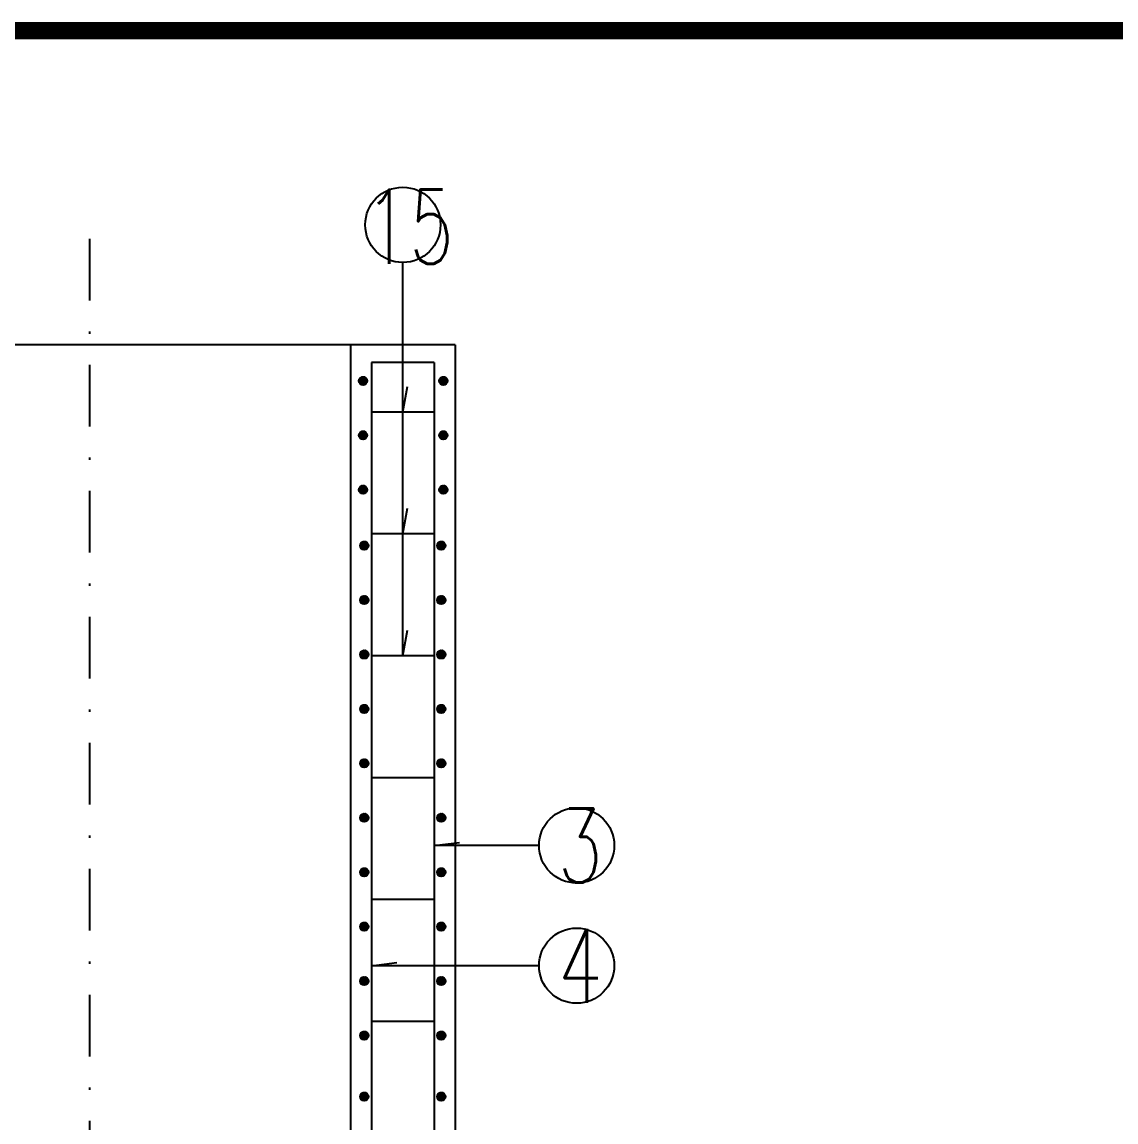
# Model space of a CAD drawing. Extents: x 5781 to 12795, y 1434 to 2653.
# Drawn here: x 8707.39 to 8751.67, y 2039.99 to 2084.52 of the extents above; entities that cross this region are included whole.
import ezdxf

# ---------------------------------------------------------------- set-up
doc = ezdxf.new("R2010")
doc.units = 0
doc.header["$LTSCALE"] = 5
doc.linetypes.add('DASHDOT', pattern=[1, 0.5, -0.25, 0, -0.25])
doc.layers.get('0').update_dxf_attribs({"linetype": 'CONTINUOUS'})
for name, color, linetype in [('中心线', 2, 'DASHDOT'), ('图框', 7, 'CONTINUOUS'), ('尺寸标注', 4, 'CONTINUOUS'), ('文字字符', 7, 'CONTINUOUS'), ('补充', 1, 'CONTINUOUS')]:
    doc.layers.add(name, color=color, linetype=linetype)
doc.styles.get("Standard").update_dxf_attribs({"font": 'simplex1.shx', "width": 0.7, "bigfont": 'hztxt.shx'})

msp = doc.modelspace()

# ---------------------------------------------------------------- hatches: boundary and pattern name
h = msp.add_hatch()
h.set_pattern_fill('BRICK', color=3, scale=0.451007, style=0)
h.set_pattern_definition([(180, (14732.92983, 3432.07782), (0, -0.1127516779), []), (270, (14732.92983, 3432.07782), (0.225503356, -1e-17), [0.112751678, -0.112751678]), (270, (14732.81708, 3432.07782), (0.225503356, -1e-17), [-0.112751678, 0.112751678])])
h.paths.add_polyline_path([(8721.3576, 2069.9879, 1.0000006), (8721.0239, 2069.9879, 1.0000006)])
h = msp.add_hatch()
h.set_pattern_fill('EARTH', color=3, scale=0.112752, style=0)
h.set_pattern_definition([(180, (10228.655387, 2410.422466), (-0.02818791946, -0.02818791946), [0.0281879195, -0.0281879195]), (180, (10228.655387, 2410.411896), (-0.02818791946, -0.02818791946), [0.0281879195, -0.0281879195]), (180, (10228.655387, 2410.401325), (-0.02818791946, -0.02818791946), [0.0281879195, -0.0281879195]), (270, (10228.651863, 2410.397802), (0.02818791946, -0.02818791946), [0.0281879195, -0.0281879195]), (270, (10228.641293, 2410.397802), (0.02818791946, -0.02818791946), [0.0281879195, -0.0281879195]), (270, (10228.630722, 2410.397802), (0.02818791946, -0.02818791946), [0.0281879195, -0.0281879195])])
h.paths.add_polyline_path([(8721.0857, 2069.8583), (8721.2094, 2069.8583), (8721.2094, 2070.1538, 0.4474167), (8721.0239, 2069.9879, 0.2262272)])
h.paths.add_polyline_path([(8721.2094, 2069.8583), (8721.2958, 2069.8583, 0.2262272), (8721.3576, 2069.9879, 0.3817721), (8721.2094, 2070.1538)])
h = msp.add_hatch()
h.set_pattern_fill('BRICK', color=3, scale=0.451007, style=0)
h.set_pattern_definition([(180, (14736.17833, 3432.07782), (0, -0.1127516779), []), (270, (14736.17833, 3432.07782), (0.225503356, -1e-17), [0.112751678, -0.112751678]), (270, (14736.06558, 3432.07782), (0.225503356, -1e-17), [-0.112751678, 0.112751678])])
h.paths.add_polyline_path([(8724.6061, 2069.9879, 1.0000006), (8724.2724, 2069.9879, 1.0000006)])
h = msp.add_hatch()
h.set_pattern_fill('EARTH', color=3, scale=0.112752, style=0)
h.set_pattern_definition([(180, (10231.903884, 2410.422466), (-0.02818791946, -0.02818791946), [0.0281879195, -0.0281879195]), (180, (10231.903884, 2410.411896), (-0.02818791946, -0.02818791946), [0.0281879195, -0.0281879195]), (180, (10231.903884, 2410.401325), (-0.02818791946, -0.02818791946), [0.0281879195, -0.0281879195]), (270, (10231.90036, 2410.397802), (0.02818791946, -0.02818791946), [0.0281879195, -0.0281879195]), (270, (10231.88979, 2410.397802), (0.02818791946, -0.02818791946), [0.0281879195, -0.0281879195]), (270, (10231.87922, 2410.397802), (0.02818791946, -0.02818791946), [0.0281879195, -0.0281879195])])
h.paths.add_polyline_path([(8724.3342, 2069.8583), (8724.4579, 2069.8583), (8724.4579, 2070.1538, 0.4474167), (8724.2724, 2069.9879, 0.2262272)])
h.paths.add_polyline_path([(8724.4579, 2069.8583), (8724.5443, 2069.8583, 0.2262272), (8724.6061, 2069.9879, 0.3817721), (8724.4579, 2070.1538)])
h = msp.add_hatch()
h.set_pattern_fill('BRICK', color=3, scale=0.451007, style=0)
h.set_pattern_definition([(180, (14732.92983, 3429.87423), (0, -0.1127516779), []), (270, (14732.92983, 3429.87423), (0.225503356, -1e-17), [0.112751678, -0.112751678]), (270, (14732.81708, 3429.87423), (0.225503356, -1e-17), [-0.112751678, 0.112751678])])
h.paths.add_polyline_path([(8721.3576, 2067.7844, 1.0000006), (8721.0239, 2067.7844, 1.0000006)])
h = msp.add_hatch()
h.set_pattern_fill('EARTH', color=3, scale=0.112752, style=0)
h.set_pattern_definition([(180, (10228.655387, 2408.218875), (-0.02818791946, -0.02818791946), [0.0281879195, -0.0281879195]), (180, (10228.655387, 2408.208305), (-0.02818791946, -0.02818791946), [0.0281879195, -0.0281879195]), (180, (10228.655387, 2408.197735), (-0.02818791946, -0.02818791946), [0.0281879195, -0.0281879195]), (270, (10228.651863, 2408.19421), (0.02818791946, -0.02818791946), [0.0281879195, -0.0281879195]), (270, (10228.641293, 2408.19421), (0.02818791946, -0.02818791946), [0.0281879195, -0.0281879195]), (270, (10228.630722, 2408.19421), (0.02818791946, -0.02818791946), [0.0281879195, -0.0281879195])])
h.paths.add_polyline_path([(8721.0857, 2067.6547), (8721.2094, 2067.6547), (8721.2094, 2067.9502, 0.4474167), (8721.0239, 2067.7844, 0.2262272)])
h.paths.add_polyline_path([(8721.2094, 2067.6547), (8721.2958, 2067.6547, 0.2262272), (8721.3576, 2067.7844, 0.3817721), (8721.2094, 2067.9502)])
h = msp.add_hatch()
h.set_pattern_fill('BRICK', color=3, scale=0.451007, style=0)
h.set_pattern_definition([(180, (14736.17833, 3429.87423), (0, -0.1127516779), []), (270, (14736.17833, 3429.87423), (0.225503356, -1e-17), [0.112751678, -0.112751678]), (270, (14736.06558, 3429.87423), (0.225503356, -1e-17), [-0.112751678, 0.112751678])])
h.paths.add_polyline_path([(8724.6061, 2067.7844, 1.0000006), (8724.2724, 2067.7844, 1.0000006)])
h = msp.add_hatch()
h.set_pattern_fill('EARTH', color=3, scale=0.112752, style=0)
h.set_pattern_definition([(180, (10231.903884, 2408.218875), (-0.02818791946, -0.02818791946), [0.0281879195, -0.0281879195]), (180, (10231.903884, 2408.208305), (-0.02818791946, -0.02818791946), [0.0281879195, -0.0281879195]), (180, (10231.903884, 2408.197735), (-0.02818791946, -0.02818791946), [0.0281879195, -0.0281879195]), (270, (10231.90036, 2408.19421), (0.02818791946, -0.02818791946), [0.0281879195, -0.0281879195]), (270, (10231.88979, 2408.19421), (0.02818791946, -0.02818791946), [0.0281879195, -0.0281879195]), (270, (10231.87922, 2408.19421), (0.02818791946, -0.02818791946), [0.0281879195, -0.0281879195])])
h.paths.add_polyline_path([(8724.3342, 2067.6547), (8724.4579, 2067.6547), (8724.4579, 2067.9502, 0.4474167), (8724.2724, 2067.7844, 0.2262272)])
h.paths.add_polyline_path([(8724.4579, 2067.6547), (8724.5443, 2067.6547, 0.2262272), (8724.6061, 2067.7844, 0.3817721), (8724.4579, 2067.9502)])
h = msp.add_hatch()
h.set_pattern_fill('BRICK', color=3, scale=0.451007, style=0)
h.set_pattern_definition([(180, (14732.92983, 3427.67064), (0, -0.1127516779), []), (270, (14732.92983, 3427.67064), (0.225503356, -1e-17), [0.112751678, -0.112751678]), (270, (14732.81708, 3427.67064), (0.225503356, -1e-17), [-0.112751678, 0.112751678])])
h.paths.add_polyline_path([(8721.3576, 2065.5808, 1.0000006), (8721.0239, 2065.5808, 1.0000006)])
h = msp.add_hatch()
h.set_pattern_fill('EARTH', color=3, scale=0.112752, style=0)
h.set_pattern_definition([(180, (10228.655387, 2406.015285), (-0.02818791946, -0.02818791946), [0.0281879195, -0.0281879195]), (180, (10228.655387, 2406.004714), (-0.02818791946, -0.02818791946), [0.0281879195, -0.0281879195]), (180, (10228.655387, 2405.994144), (-0.02818791946, -0.02818791946), [0.0281879195, -0.0281879195]), (270, (10228.651863, 2405.99062), (0.02818791946, -0.02818791946), [0.0281879195, -0.0281879195]), (270, (10228.641293, 2405.99062), (0.02818791946, -0.02818791946), [0.0281879195, -0.0281879195]), (270, (10228.630722, 2405.99062), (0.02818791946, -0.02818791946), [0.0281879195, -0.0281879195])])
h.paths.add_polyline_path([(8721.0857, 2065.4511), (8721.2094, 2065.4511), (8721.2094, 2065.7466, 0.4474167), (8721.0239, 2065.5808, 0.2262272)])
h.paths.add_polyline_path([(8721.2094, 2065.4511), (8721.2958, 2065.4511, 0.2262272), (8721.3576, 2065.5808, 0.3817721), (8721.2094, 2065.7466)])
h = msp.add_hatch()
h.set_pattern_fill('BRICK', color=3, scale=0.451007, style=0)
h.set_pattern_definition([(180, (14736.17833, 3427.67064), (0, -0.1127516779), []), (270, (14736.17833, 3427.67064), (0.225503356, -1e-17), [0.112751678, -0.112751678]), (270, (14736.06558, 3427.67064), (0.225503356, -1e-17), [-0.112751678, 0.112751678])])
h.paths.add_polyline_path([(8724.6061, 2065.5808, 1.0000006), (8724.2724, 2065.5808, 1.0000006)])
h = msp.add_hatch()
h.set_pattern_fill('EARTH', color=3, scale=0.112752, style=0)
h.set_pattern_definition([(180, (10231.903884, 2406.015285), (-0.02818791946, -0.02818791946), [0.0281879195, -0.0281879195]), (180, (10231.903884, 2406.004714), (-0.02818791946, -0.02818791946), [0.0281879195, -0.0281879195]), (180, (10231.903884, 2405.994144), (-0.02818791946, -0.02818791946), [0.0281879195, -0.0281879195]), (270, (10231.90036, 2405.99062), (0.02818791946, -0.02818791946), [0.0281879195, -0.0281879195]), (270, (10231.88979, 2405.99062), (0.02818791946, -0.02818791946), [0.0281879195, -0.0281879195]), (270, (10231.87922, 2405.99062), (0.02818791946, -0.02818791946), [0.0281879195, -0.0281879195])])
h.paths.add_polyline_path([(8724.3342, 2065.4511), (8724.4579, 2065.4511), (8724.4579, 2065.7466, 0.4474167), (8724.2724, 2065.5808, 0.2262272)])
h.paths.add_polyline_path([(8724.4579, 2065.4511), (8724.5443, 2065.4511, 0.2262272), (8724.6061, 2065.5808, 0.3817721), (8724.4579, 2065.7466)])
h = msp.add_hatch()
h.set_pattern_fill('EARTH', color=3, scale=0.112752, style=0)
h.set_pattern_definition([(180, (10228.704908, 2403.75145), (-0.02818791946, -0.02818791946), [0.0281879195, -0.0281879195]), (180, (10228.704908, 2403.74088), (-0.02818791946, -0.02818791946), [0.0281879195, -0.0281879195]), (180, (10228.704908, 2403.730308), (-0.02818791946, -0.02818791946), [0.0281879195, -0.0281879195]), (270, (10228.701384, 2403.726785), (0.02818791946, -0.02818791946), [0.0281879195, -0.0281879195]), (270, (10228.690814, 2403.726785), (0.02818791946, -0.02818791946), [0.0281879195, -0.0281879195]), (270, (10228.680243, 2403.726785), (0.02818791946, -0.02818791946), [0.0281879195, -0.0281879195])])
h.paths.add_polyline_path([(8721.1353, 2063.1873), (8721.2589, 2063.1873), (8721.2589, 2063.4828, 0.4474167), (8721.0734, 2063.3169, 0.2262272)])
h.paths.add_polyline_path([(8721.2589, 2063.1873), (8721.3453, 2063.1873, 0.2262272), (8721.4072, 2063.3169, 0.3817721), (8721.2589, 2063.4828)])
h = msp.add_hatch()
h.set_pattern_fill('BRICK', color=3, scale=0.451007, style=0)
h.set_pattern_definition([(180, (14732.97935, 3425.4068), (0, -0.1127516779), []), (270, (14732.97935, 3425.4068), (0.225503356, -1e-17), [0.112751678, -0.112751678]), (270, (14732.8666, 3425.4068), (0.225503356, -1e-17), [-0.112751678, 0.112751678])])
h.paths.add_polyline_path([(8721.4072, 2063.3169, 1.0000006), (8721.0734, 2063.3169, 1.0000006)])
h = msp.add_hatch()
h.set_pattern_fill('EARTH', color=3, scale=0.112752, style=0)
h.set_pattern_definition([(180, (10231.82168, 2403.75145), (-0.02818791946, -0.02818791946), [0.0281879195, -0.0281879195]), (180, (10231.82168, 2403.74088), (-0.02818791946, -0.02818791946), [0.0281879195, -0.0281879195]), (180, (10231.82168, 2403.730308), (-0.02818791946, -0.02818791946), [0.0281879195, -0.0281879195]), (270, (10231.818157, 2403.726785), (0.02818791946, -0.02818791946), [0.0281879195, -0.0281879195]), (270, (10231.807587, 2403.726785), (0.02818791946, -0.02818791946), [0.0281879195, -0.0281879195]), (270, (10231.797016, 2403.726785), (0.02818791946, -0.02818791946), [0.0281879195, -0.0281879195])])
h.paths.add_polyline_path([(8724.252, 2063.1873), (8724.3757, 2063.1873), (8724.3757, 2063.4828, 0.4474167), (8724.1902, 2063.3169, 0.2262272)])
h.paths.add_polyline_path([(8724.3757, 2063.1873), (8724.4621, 2063.1873, 0.2262272), (8724.5239, 2063.3169, 0.3817721), (8724.3757, 2063.4828)])
h = msp.add_hatch()
h.set_pattern_fill('BRICK', color=3, scale=0.451007, style=0)
h.set_pattern_definition([(180, (14736.09613, 3425.4068), (0, -0.1127516779), []), (270, (14736.09613, 3425.4068), (0.225503356, -1e-17), [0.112751678, -0.112751678]), (270, (14735.98338, 3425.4068), (0.225503356, -1e-17), [-0.112751678, 0.112751678])])
h.paths.add_polyline_path([(8724.5239, 2063.3169, 1.0000006), (8724.1902, 2063.3169, 1.0000006)])
h = msp.add_hatch()
h.set_pattern_fill('EARTH', color=3, scale=0.112752, style=0)
h.set_pattern_definition([(180, (10228.704908, 2401.54786), (-0.02818791946, -0.02818791946), [0.0281879195, -0.0281879195]), (180, (10228.704908, 2401.537288), (-0.02818791946, -0.02818791946), [0.0281879195, -0.0281879195]), (180, (10228.704908, 2401.526718), (-0.02818791946, -0.02818791946), [0.0281879195, -0.0281879195]), (270, (10228.701384, 2401.523194), (0.02818791946, -0.02818791946), [0.0281879195, -0.0281879195]), (270, (10228.690814, 2401.523194), (0.02818791946, -0.02818791946), [0.0281879195, -0.0281879195]), (270, (10228.680243, 2401.523194), (0.02818791946, -0.02818791946), [0.0281879195, -0.0281879195])])
h.paths.add_polyline_path([(8721.1353, 2060.9837), (8721.2589, 2060.9837), (8721.2589, 2061.2792, 0.4474167), (8721.0734, 2061.1133, 0.2262272)])
h.paths.add_polyline_path([(8721.2589, 2060.9837), (8721.3453, 2060.9837, 0.2262272), (8721.4072, 2061.1133, 0.3817721), (8721.2589, 2061.2792)])
h = msp.add_hatch()
h.set_pattern_fill('BRICK', color=3, scale=0.451007, style=0)
h.set_pattern_definition([(180, (14732.97935, 3423.20321), (0, -0.1127516779), []), (270, (14732.97935, 3423.20321), (0.225503356, -1e-17), [0.112751678, -0.112751678]), (270, (14732.8666, 3423.20321), (0.225503356, -1e-17), [-0.112751678, 0.112751678])])
h.paths.add_polyline_path([(8721.4072, 2061.1133, 1.0000006), (8721.0734, 2061.1133, 1.0000006)])
h = msp.add_hatch()
h.set_pattern_fill('EARTH', color=3, scale=0.112752, style=0)
h.set_pattern_definition([(180, (10231.82168, 2401.54786), (-0.02818791946, -0.02818791946), [0.0281879195, -0.0281879195]), (180, (10231.82168, 2401.537288), (-0.02818791946, -0.02818791946), [0.0281879195, -0.0281879195]), (180, (10231.82168, 2401.526718), (-0.02818791946, -0.02818791946), [0.0281879195, -0.0281879195]), (270, (10231.818157, 2401.523194), (0.02818791946, -0.02818791946), [0.0281879195, -0.0281879195]), (270, (10231.807587, 2401.523194), (0.02818791946, -0.02818791946), [0.0281879195, -0.0281879195]), (270, (10231.797016, 2401.523194), (0.02818791946, -0.02818791946), [0.0281879195, -0.0281879195])])
h.paths.add_polyline_path([(8724.252, 2060.9837), (8724.3757, 2060.9837), (8724.3757, 2061.2792, 0.4474167), (8724.1902, 2061.1133, 0.2262272)])
h.paths.add_polyline_path([(8724.3757, 2060.9837), (8724.4621, 2060.9837, 0.2262272), (8724.5239, 2061.1133, 0.3817721), (8724.3757, 2061.2792)])
h = msp.add_hatch()
h.set_pattern_fill('BRICK', color=3, scale=0.451007, style=0)
h.set_pattern_definition([(180, (14736.09613, 3423.20321), (0, -0.1127516779), []), (270, (14736.09613, 3423.20321), (0.225503356, -1e-17), [0.112751678, -0.112751678]), (270, (14735.98338, 3423.20321), (0.225503356, -1e-17), [-0.112751678, 0.112751678])])
h.paths.add_polyline_path([(8724.5239, 2061.1133, 1.0000006), (8724.1902, 2061.1133, 1.0000006)])
h = msp.add_hatch()
h.set_pattern_fill('EARTH', color=3, scale=0.112752, style=0)
h.set_pattern_definition([(180, (10228.704908, 2399.344268), (-0.02818791946, -0.02818791946), [0.0281879195, -0.0281879195]), (180, (10228.704908, 2399.333698), (-0.02818791946, -0.02818791946), [0.0281879195, -0.0281879195]), (180, (10228.704908, 2399.323127), (-0.02818791946, -0.02818791946), [0.0281879195, -0.0281879195]), (270, (10228.701384, 2399.319604), (0.02818791946, -0.02818791946), [0.0281879195, -0.0281879195]), (270, (10228.690814, 2399.319604), (0.02818791946, -0.02818791946), [0.0281879195, -0.0281879195]), (270, (10228.680243, 2399.319604), (0.02818791946, -0.02818791946), [0.0281879195, -0.0281879195])])
h.paths.add_polyline_path([(8721.1353, 2058.7801), (8721.2589, 2058.7801), (8721.2589, 2059.0756, 0.4474167), (8721.0734, 2058.9097, 0.2262272)])
h.paths.add_polyline_path([(8721.2589, 2058.7801), (8721.3453, 2058.7801, 0.2262272), (8721.4072, 2058.9097, 0.3817721), (8721.2589, 2059.0756)])
h = msp.add_hatch()
h.set_pattern_fill('BRICK', color=3, scale=0.451007, style=0)
h.set_pattern_definition([(180, (14732.97935, 3420.99962), (0, -0.1127516779), []), (270, (14732.97935, 3420.99962), (0.225503356, -1e-17), [0.112751678, -0.112751678]), (270, (14732.8666, 3420.99962), (0.225503356, -1e-17), [-0.112751678, 0.112751678])])
h.paths.add_polyline_path([(8721.4072, 2058.9097, 1.0000006), (8721.0734, 2058.9097, 1.0000006)])
h = msp.add_hatch()
h.set_pattern_fill('EARTH', color=3, scale=0.112752, style=0)
h.set_pattern_definition([(180, (10231.82168, 2399.344268), (-0.02818791946, -0.02818791946), [0.0281879195, -0.0281879195]), (180, (10231.82168, 2399.333698), (-0.02818791946, -0.02818791946), [0.0281879195, -0.0281879195]), (180, (10231.82168, 2399.323127), (-0.02818791946, -0.02818791946), [0.0281879195, -0.0281879195]), (270, (10231.818157, 2399.319604), (0.02818791946, -0.02818791946), [0.0281879195, -0.0281879195]), (270, (10231.807587, 2399.319604), (0.02818791946, -0.02818791946), [0.0281879195, -0.0281879195]), (270, (10231.797016, 2399.319604), (0.02818791946, -0.02818791946), [0.0281879195, -0.0281879195])])
h.paths.add_polyline_path([(8724.252, 2058.7801), (8724.3757, 2058.7801), (8724.3757, 2059.0756, 0.4474167), (8724.1902, 2058.9097, 0.2262272)])
h.paths.add_polyline_path([(8724.3757, 2058.7801), (8724.4621, 2058.7801, 0.2262272), (8724.5239, 2058.9097, 0.3817721), (8724.3757, 2059.0756)])
h = msp.add_hatch()
h.set_pattern_fill('BRICK', color=3, scale=0.451007, style=0)
h.set_pattern_definition([(180, (14736.09613, 3420.99962), (0, -0.1127516779), []), (270, (14736.09613, 3420.99962), (0.225503356, -1e-17), [0.112751678, -0.112751678]), (270, (14735.98338, 3420.99962), (0.225503356, -1e-17), [-0.112751678, 0.112751678])])
h.paths.add_polyline_path([(8724.5239, 2058.9097, 1.0000006), (8724.1902, 2058.9097, 1.0000006)])
h = msp.add_hatch()
h.set_pattern_fill('EARTH', color=3, scale=0.112752, style=0)
h.set_pattern_definition([(180, (10228.704908, 2397.140677), (-0.02818791946, -0.02818791946), [0.0281879195, -0.0281879195]), (180, (10228.704908, 2397.130107), (-0.02818791946, -0.02818791946), [0.0281879195, -0.0281879195]), (180, (10228.704908, 2397.119536), (-0.02818791946, -0.02818791946), [0.0281879195, -0.0281879195]), (270, (10228.701384, 2397.116013), (0.02818791946, -0.02818791946), [0.0281879195, -0.0281879195]), (270, (10228.690814, 2397.116013), (0.02818791946, -0.02818791946), [0.0281879195, -0.0281879195]), (270, (10228.680243, 2397.116013), (0.02818791946, -0.02818791946), [0.0281879195, -0.0281879195])])
h.paths.add_polyline_path([(8721.1353, 2056.5765), (8721.2589, 2056.5765), (8721.2589, 2056.872, 0.4474167), (8721.0734, 2056.7062, 0.2262272)])
h.paths.add_polyline_path([(8721.2589, 2056.5765), (8721.3453, 2056.5765, 0.2262272), (8721.4072, 2056.7062, 0.3817721), (8721.2589, 2056.872)])
h = msp.add_hatch()
h.set_pattern_fill('BRICK', color=3, scale=0.451007, style=0)
h.set_pattern_definition([(180, (14732.97935, 3418.79603), (0, -0.1127516779), []), (270, (14732.97935, 3418.79603), (0.225503356, -1e-17), [0.112751678, -0.112751678]), (270, (14732.8666, 3418.79603), (0.225503356, -1e-17), [-0.112751678, 0.112751678])])
h.paths.add_polyline_path([(8721.4072, 2056.7062, 1.0000006), (8721.0734, 2056.7062, 1.0000006)])
h = msp.add_hatch()
h.set_pattern_fill('EARTH', color=3, scale=0.112752, style=0)
h.set_pattern_definition([(180, (10231.82168, 2397.140677), (-0.02818791946, -0.02818791946), [0.0281879195, -0.0281879195]), (180, (10231.82168, 2397.130107), (-0.02818791946, -0.02818791946), [0.0281879195, -0.0281879195]), (180, (10231.82168, 2397.119536), (-0.02818791946, -0.02818791946), [0.0281879195, -0.0281879195]), (270, (10231.818157, 2397.116013), (0.02818791946, -0.02818791946), [0.0281879195, -0.0281879195]), (270, (10231.807587, 2397.116013), (0.02818791946, -0.02818791946), [0.0281879195, -0.0281879195]), (270, (10231.797016, 2397.116013), (0.02818791946, -0.02818791946), [0.0281879195, -0.0281879195])])
h.paths.add_polyline_path([(8724.252, 2056.5765), (8724.3757, 2056.5765), (8724.3757, 2056.872, 0.4474167), (8724.1902, 2056.7062, 0.2262272)])
h.paths.add_polyline_path([(8724.3757, 2056.5765), (8724.4621, 2056.5765, 0.2262272), (8724.5239, 2056.7062, 0.3817721), (8724.3757, 2056.872)])
h = msp.add_hatch()
h.set_pattern_fill('BRICK', color=3, scale=0.451007, style=0)
h.set_pattern_definition([(180, (14736.09613, 3418.79603), (0, -0.1127516779), []), (270, (14736.09613, 3418.79603), (0.225503356, -1e-17), [0.112751678, -0.112751678]), (270, (14735.98338, 3418.79603), (0.225503356, -1e-17), [-0.112751678, 0.112751678])])
h.paths.add_polyline_path([(8724.5239, 2056.7062, 1.0000006), (8724.1902, 2056.7062, 1.0000006)])
h = msp.add_hatch()
h.set_pattern_fill('EARTH', color=3, scale=0.112752, style=0)
h.set_pattern_definition([(180, (10228.704908, 2394.937087), (-0.02818791946, -0.02818791946), [0.0281879195, -0.0281879195]), (180, (10228.704908, 2394.926516), (-0.02818791946, -0.02818791946), [0.0281879195, -0.0281879195]), (180, (10228.704908, 2394.915946), (-0.02818791946, -0.02818791946), [0.0281879195, -0.0281879195]), (270, (10228.701384, 2394.912422), (0.02818791946, -0.02818791946), [0.0281879195, -0.0281879195]), (270, (10228.690814, 2394.912422), (0.02818791946, -0.02818791946), [0.0281879195, -0.0281879195]), (270, (10228.680243, 2394.912422), (0.02818791946, -0.02818791946), [0.0281879195, -0.0281879195])])
h.paths.add_polyline_path([(8721.1353, 2054.3729), (8721.2589, 2054.3729), (8721.2589, 2054.6684, 0.4474167), (8721.0734, 2054.5026, 0.2262272)])
h.paths.add_polyline_path([(8721.2589, 2054.3729), (8721.3453, 2054.3729, 0.2262272), (8721.4072, 2054.5026, 0.3817721), (8721.2589, 2054.6684)])
h = msp.add_hatch()
h.set_pattern_fill('BRICK', color=3, scale=0.451007, style=0)
h.set_pattern_definition([(180, (14732.97935, 3416.59244), (0, -0.1127516779), []), (270, (14732.97935, 3416.59244), (0.225503356, -1e-17), [0.112751678, -0.112751678]), (270, (14732.8666, 3416.59244), (0.225503356, -1e-17), [-0.112751678, 0.112751678])])
h.paths.add_polyline_path([(8721.4072, 2054.5026, 1.0000006), (8721.0734, 2054.5026, 1.0000006)])
h = msp.add_hatch()
h.set_pattern_fill('EARTH', color=3, scale=0.112752, style=0)
h.set_pattern_definition([(180, (10231.82168, 2394.937087), (-0.02818791946, -0.02818791946), [0.0281879195, -0.0281879195]), (180, (10231.82168, 2394.926516), (-0.02818791946, -0.02818791946), [0.0281879195, -0.0281879195]), (180, (10231.82168, 2394.915946), (-0.02818791946, -0.02818791946), [0.0281879195, -0.0281879195]), (270, (10231.818157, 2394.912422), (0.02818791946, -0.02818791946), [0.0281879195, -0.0281879195]), (270, (10231.807587, 2394.912422), (0.02818791946, -0.02818791946), [0.0281879195, -0.0281879195]), (270, (10231.797016, 2394.912422), (0.02818791946, -0.02818791946), [0.0281879195, -0.0281879195])])
h.paths.add_polyline_path([(8724.252, 2054.3729), (8724.3757, 2054.3729), (8724.3757, 2054.6684, 0.4474167), (8724.1902, 2054.5026, 0.2262272)])
h.paths.add_polyline_path([(8724.3757, 2054.3729), (8724.4621, 2054.3729, 0.2262272), (8724.5239, 2054.5026, 0.3817721), (8724.3757, 2054.6684)])
h = msp.add_hatch()
h.set_pattern_fill('BRICK', color=3, scale=0.451007, style=0)
h.set_pattern_definition([(180, (14736.09613, 3416.59244), (0, -0.1127516779), []), (270, (14736.09613, 3416.59244), (0.225503356, -1e-17), [0.112751678, -0.112751678]), (270, (14735.98338, 3416.59244), (0.225503356, -1e-17), [-0.112751678, 0.112751678])])
h.paths.add_polyline_path([(8724.5239, 2054.5026, 1.0000006), (8724.1902, 2054.5026, 1.0000006)])
h = msp.add_hatch()
h.set_pattern_fill('EARTH', color=3, scale=0.112752, style=0)
h.set_pattern_definition([(180, (10228.704908, 2392.733496), (-0.02818791946, -0.02818791946), [0.0281879195, -0.0281879195]), (180, (10228.704908, 2392.722926), (-0.02818791946, -0.02818791946), [0.0281879195, -0.0281879195]), (180, (10228.704908, 2392.712355), (-0.02818791946, -0.02818791946), [0.0281879195, -0.0281879195]), (270, (10228.701384, 2392.708832), (0.02818791946, -0.02818791946), [0.0281879195, -0.0281879195]), (270, (10228.690814, 2392.708832), (0.02818791946, -0.02818791946), [0.0281879195, -0.0281879195]), (270, (10228.680243, 2392.708832), (0.02818791946, -0.02818791946), [0.0281879195, -0.0281879195])])
h.paths.add_polyline_path([(8721.1353, 2052.1693), (8721.2589, 2052.1693), (8721.2589, 2052.4648, 0.4474167), (8721.0734, 2052.299, 0.2262272)])
h.paths.add_polyline_path([(8721.2589, 2052.1693), (8721.3453, 2052.1693, 0.2262272), (8721.4072, 2052.299, 0.3817721), (8721.2589, 2052.4648)])
h = msp.add_hatch()
h.set_pattern_fill('BRICK', color=3, scale=0.451007, style=0)
h.set_pattern_definition([(180, (14732.97935, 3414.38885), (0, -0.1127516779), []), (270, (14732.97935, 3414.38885), (0.225503356, -1e-17), [0.112751678, -0.112751678]), (270, (14732.8666, 3414.38885), (0.225503356, -1e-17), [-0.112751678, 0.112751678])])
h.paths.add_polyline_path([(8721.4072, 2052.299, 1.0000006), (8721.0734, 2052.299, 1.0000006)])
h = msp.add_hatch()
h.set_pattern_fill('EARTH', color=3, scale=0.112752, style=0)
h.set_pattern_definition([(180, (10231.82168, 2392.733496), (-0.02818791946, -0.02818791946), [0.0281879195, -0.0281879195]), (180, (10231.82168, 2392.722926), (-0.02818791946, -0.02818791946), [0.0281879195, -0.0281879195]), (180, (10231.82168, 2392.712355), (-0.02818791946, -0.02818791946), [0.0281879195, -0.0281879195]), (270, (10231.818157, 2392.708832), (0.02818791946, -0.02818791946), [0.0281879195, -0.0281879195]), (270, (10231.807587, 2392.708832), (0.02818791946, -0.02818791946), [0.0281879195, -0.0281879195]), (270, (10231.797016, 2392.708832), (0.02818791946, -0.02818791946), [0.0281879195, -0.0281879195])])
h.paths.add_polyline_path([(8724.252, 2052.1693), (8724.3757, 2052.1693), (8724.3757, 2052.4648, 0.4474167), (8724.1902, 2052.299, 0.2262272)])
h.paths.add_polyline_path([(8724.3757, 2052.1693), (8724.4621, 2052.1693, 0.2262272), (8724.5239, 2052.299, 0.3817721), (8724.3757, 2052.4648)])
h = msp.add_hatch()
h.set_pattern_fill('BRICK', color=3, scale=0.451007, style=0)
h.set_pattern_definition([(180, (14736.09613, 3414.38885), (0, -0.1127516779), []), (270, (14736.09613, 3414.38885), (0.225503356, -1e-17), [0.112751678, -0.112751678]), (270, (14735.98338, 3414.38885), (0.225503356, -1e-17), [-0.112751678, 0.112751678])])
h.paths.add_polyline_path([(8724.5239, 2052.299, 1.0000006), (8724.1902, 2052.299, 1.0000006)])
h = msp.add_hatch()
h.set_pattern_fill('EARTH', color=3, scale=0.112752, style=0)
h.set_pattern_definition([(180, (10228.704908, 2390.529906), (-0.02818791946, -0.02818791946), [0.0281879195, -0.0281879195]), (180, (10228.704908, 2390.519335), (-0.02818791946, -0.02818791946), [0.0281879195, -0.0281879195]), (180, (10228.704908, 2390.508765), (-0.02818791946, -0.02818791946), [0.0281879195, -0.0281879195]), (270, (10228.701384, 2390.50524), (0.02818791946, -0.02818791946), [0.0281879195, -0.0281879195]), (270, (10228.690814, 2390.50524), (0.02818791946, -0.02818791946), [0.0281879195, -0.0281879195]), (270, (10228.680243, 2390.50524), (0.02818791946, -0.02818791946), [0.0281879195, -0.0281879195])])
h.paths.add_polyline_path([(8721.1353, 2049.9657), (8721.2589, 2049.9657), (8721.2589, 2050.2612, 0.4474167), (8721.0734, 2050.0954, 0.2262272)])
h.paths.add_polyline_path([(8721.2589, 2049.9657), (8721.3453, 2049.9657, 0.2262272), (8721.4072, 2050.0954, 0.3817721), (8721.2589, 2050.2612)])
h = msp.add_hatch()
h.set_pattern_fill('BRICK', color=3, scale=0.451007, style=0)
h.set_pattern_definition([(180, (14732.97935, 3412.18526), (0, -0.1127516779), []), (270, (14732.97935, 3412.18526), (0.225503356, -1e-17), [0.112751678, -0.112751678]), (270, (14732.8666, 3412.18526), (0.225503356, -1e-17), [-0.112751678, 0.112751678])])
h.paths.add_polyline_path([(8721.4072, 2050.0954, 1.0000006), (8721.0734, 2050.0954, 1.0000006)])
h = msp.add_hatch()
h.set_pattern_fill('EARTH', color=3, scale=0.112752, style=0)
h.set_pattern_definition([(180, (10231.82168, 2390.529906), (-0.02818791946, -0.02818791946), [0.0281879195, -0.0281879195]), (180, (10231.82168, 2390.519335), (-0.02818791946, -0.02818791946), [0.0281879195, -0.0281879195]), (180, (10231.82168, 2390.508765), (-0.02818791946, -0.02818791946), [0.0281879195, -0.0281879195]), (270, (10231.818157, 2390.50524), (0.02818791946, -0.02818791946), [0.0281879195, -0.0281879195]), (270, (10231.807587, 2390.50524), (0.02818791946, -0.02818791946), [0.0281879195, -0.0281879195]), (270, (10231.797016, 2390.50524), (0.02818791946, -0.02818791946), [0.0281879195, -0.0281879195])])
h.paths.add_polyline_path([(8724.252, 2049.9657), (8724.3757, 2049.9657), (8724.3757, 2050.2612, 0.4474167), (8724.1902, 2050.0954, 0.2262272)])
h.paths.add_polyline_path([(8724.3757, 2049.9657), (8724.4621, 2049.9657, 0.2262272), (8724.5239, 2050.0954, 0.3817721), (8724.3757, 2050.2612)])
h = msp.add_hatch()
h.set_pattern_fill('BRICK', color=3, scale=0.451007, style=0)
h.set_pattern_definition([(180, (14736.09613, 3412.18526), (0, -0.1127516779), []), (270, (14736.09613, 3412.18526), (0.225503356, -1e-17), [0.112751678, -0.112751678]), (270, (14735.98338, 3412.18526), (0.225503356, -1e-17), [-0.112751678, 0.112751678])])
h.paths.add_polyline_path([(8724.5239, 2050.0954, 1.0000006), (8724.1902, 2050.0954, 1.0000006)])
h = msp.add_hatch()
h.set_pattern_fill('EARTH', color=3, scale=0.112752, style=0)
h.set_pattern_definition([(180, (10228.704908, 2388.326315), (-0.02818791946, -0.02818791946), [0.0281879195, -0.0281879195]), (180, (10228.704908, 2388.315745), (-0.02818791946, -0.02818791946), [0.0281879195, -0.0281879195]), (180, (10228.704908, 2388.305174), (-0.02818791946, -0.02818791946), [0.0281879195, -0.0281879195]), (270, (10228.701384, 2388.30165), (0.02818791946, -0.02818791946), [0.0281879195, -0.0281879195]), (270, (10228.690814, 2388.30165), (0.02818791946, -0.02818791946), [0.0281879195, -0.0281879195]), (270, (10228.680243, 2388.30165), (0.02818791946, -0.02818791946), [0.0281879195, -0.0281879195])])
h.paths.add_polyline_path([(8721.1353, 2047.7621), (8721.2589, 2047.7621), (8721.2589, 2048.0576, 0.4474167), (8721.0734, 2047.8918, 0.2262272)])
h.paths.add_polyline_path([(8721.2589, 2047.7621), (8721.3453, 2047.7621, 0.2262272), (8721.4072, 2047.8918, 0.3817721), (8721.2589, 2048.0576)])
h = msp.add_hatch()
h.set_pattern_fill('BRICK', color=3, scale=0.451007, style=0)
h.set_pattern_definition([(180, (14732.97935, 3409.98167), (0, -0.1127516779), []), (270, (14732.97935, 3409.98167), (0.225503356, -1e-17), [0.112751678, -0.112751678]), (270, (14732.8666, 3409.98167), (0.225503356, -1e-17), [-0.112751678, 0.112751678])])
h.paths.add_polyline_path([(8721.4072, 2047.8918, 1.0000006), (8721.0734, 2047.8918, 1.0000006)])
h = msp.add_hatch()
h.set_pattern_fill('EARTH', color=3, scale=0.112752, style=0)
h.set_pattern_definition([(180, (10231.82168, 2388.326315), (-0.02818791946, -0.02818791946), [0.0281879195, -0.0281879195]), (180, (10231.82168, 2388.315745), (-0.02818791946, -0.02818791946), [0.0281879195, -0.0281879195]), (180, (10231.82168, 2388.305174), (-0.02818791946, -0.02818791946), [0.0281879195, -0.0281879195]), (270, (10231.818157, 2388.30165), (0.02818791946, -0.02818791946), [0.0281879195, -0.0281879195]), (270, (10231.807587, 2388.30165), (0.02818791946, -0.02818791946), [0.0281879195, -0.0281879195]), (270, (10231.797016, 2388.30165), (0.02818791946, -0.02818791946), [0.0281879195, -0.0281879195])])
h.paths.add_polyline_path([(8724.252, 2047.7621), (8724.3757, 2047.7621), (8724.3757, 2048.0576, 0.4474167), (8724.1902, 2047.8918, 0.2262272)])
h.paths.add_polyline_path([(8724.3757, 2047.7621), (8724.4621, 2047.7621, 0.2262272), (8724.5239, 2047.8918, 0.3817721), (8724.3757, 2048.0576)])
h = msp.add_hatch()
h.set_pattern_fill('BRICK', color=3, scale=0.451007, style=0)
h.set_pattern_definition([(180, (14736.09613, 3409.98167), (0, -0.1127516779), []), (270, (14736.09613, 3409.98167), (0.225503356, -1e-17), [0.112751678, -0.112751678]), (270, (14735.98338, 3409.98167), (0.225503356, -1e-17), [-0.112751678, 0.112751678])])
h.paths.add_polyline_path([(8724.5239, 2047.8918, 1.0000006), (8724.1902, 2047.8918, 1.0000006)])
h = msp.add_hatch()
h.set_pattern_fill('EARTH', color=3, scale=0.112752, style=0)
h.set_pattern_definition([(180, (10228.704908, 2386.122724), (-0.02818791946, -0.02818791946), [0.0281879195, -0.0281879195]), (180, (10228.704908, 2386.112154), (-0.02818791946, -0.02818791946), [0.0281879195, -0.0281879195]), (180, (10228.704908, 2386.101583), (-0.02818791946, -0.02818791946), [0.0281879195, -0.0281879195]), (270, (10228.701384, 2386.09806), (0.02818791946, -0.02818791946), [0.0281879195, -0.0281879195]), (270, (10228.690814, 2386.09806), (0.02818791946, -0.02818791946), [0.0281879195, -0.0281879195]), (270, (10228.680243, 2386.09806), (0.02818791946, -0.02818791946), [0.0281879195, -0.0281879195])])
h.paths.add_polyline_path([(8721.1353, 2045.5585), (8721.2589, 2045.5585), (8721.2589, 2045.854, 0.4474167), (8721.0734, 2045.6882, 0.2262272)])
h.paths.add_polyline_path([(8721.2589, 2045.5585), (8721.3453, 2045.5585, 0.2262272), (8721.4072, 2045.6882, 0.3817721), (8721.2589, 2045.854)])
h = msp.add_hatch()
h.set_pattern_fill('BRICK', color=3, scale=0.451007, style=0)
h.set_pattern_definition([(180, (14732.97935, 3407.77808), (0, -0.1127516779), []), (270, (14732.97935, 3407.77808), (0.225503356, -1e-17), [0.112751678, -0.112751678]), (270, (14732.8666, 3407.77808), (0.225503356, -1e-17), [-0.112751678, 0.112751678])])
h.paths.add_polyline_path([(8721.4072, 2045.6882, 1.0000006), (8721.0734, 2045.6882, 1.0000006)])
h = msp.add_hatch()
h.set_pattern_fill('EARTH', color=3, scale=0.112752, style=0)
h.set_pattern_definition([(180, (10231.82168, 2386.122724), (-0.02818791946, -0.02818791946), [0.0281879195, -0.0281879195]), (180, (10231.82168, 2386.112154), (-0.02818791946, -0.02818791946), [0.0281879195, -0.0281879195]), (180, (10231.82168, 2386.101583), (-0.02818791946, -0.02818791946), [0.0281879195, -0.0281879195]), (270, (10231.818157, 2386.09806), (0.02818791946, -0.02818791946), [0.0281879195, -0.0281879195]), (270, (10231.807587, 2386.09806), (0.02818791946, -0.02818791946), [0.0281879195, -0.0281879195]), (270, (10231.797016, 2386.09806), (0.02818791946, -0.02818791946), [0.0281879195, -0.0281879195])])
h.paths.add_polyline_path([(8724.252, 2045.5585), (8724.3757, 2045.5585), (8724.3757, 2045.854, 0.4474167), (8724.1902, 2045.6882, 0.2262272)])
h.paths.add_polyline_path([(8724.3757, 2045.5585), (8724.4621, 2045.5585, 0.2262272), (8724.5239, 2045.6882, 0.3817721), (8724.3757, 2045.854)])
h = msp.add_hatch()
h.set_pattern_fill('BRICK', color=3, scale=0.451007, style=0)
h.set_pattern_definition([(180, (14736.09613, 3407.77808), (0, -0.1127516779), []), (270, (14736.09613, 3407.77808), (0.225503356, -1e-17), [0.112751678, -0.112751678]), (270, (14735.98338, 3407.77808), (0.225503356, -1e-17), [-0.112751678, 0.112751678])])
h.paths.add_polyline_path([(8724.5239, 2045.6882, 1.0000006), (8724.1902, 2045.6882, 1.0000006)])
h = msp.add_hatch()
h.set_pattern_fill('EARTH', color=3, scale=0.112752, style=0)
h.set_pattern_definition([(180, (10228.704908, 2383.919134), (-0.02818791946, -0.02818791946), [0.0281879195, -0.0281879195]), (180, (10228.704908, 2383.908563), (-0.02818791946, -0.02818791946), [0.0281879195, -0.0281879195]), (180, (10228.704908, 2383.897993), (-0.02818791946, -0.02818791946), [0.0281879195, -0.0281879195]), (270, (10228.701384, 2383.89447), (0.02818791946, -0.02818791946), [0.0281879195, -0.0281879195]), (270, (10228.690814, 2383.89447), (0.02818791946, -0.02818791946), [0.0281879195, -0.0281879195]), (270, (10228.680243, 2383.89447), (0.02818791946, -0.02818791946), [0.0281879195, -0.0281879195])])
h.paths.add_polyline_path([(8721.1353, 2043.3549), (8721.2589, 2043.3549), (8721.2589, 2043.6504, 0.4474167), (8721.0734, 2043.4846, 0.2262272)])
h.paths.add_polyline_path([(8721.2589, 2043.3549), (8721.3453, 2043.3549, 0.2262272), (8721.4072, 2043.4846, 0.3817721), (8721.2589, 2043.6504)])
h = msp.add_hatch()
h.set_pattern_fill('BRICK', color=3, scale=0.451007, style=0)
h.set_pattern_definition([(180, (14732.97935, 3405.57449), (0, -0.1127516779), []), (270, (14732.97935, 3405.5745), (0.225503356, -1e-17), [0.112751678, -0.112751678]), (270, (14732.8666, 3405.5745), (0.225503356, -1e-17), [-0.112751678, 0.112751678])])
h.paths.add_polyline_path([(8721.4072, 2043.4846, 1.0000006), (8721.0734, 2043.4846, 1.0000006)])
h = msp.add_hatch()
h.set_pattern_fill('EARTH', color=3, scale=0.112752, style=0)
h.set_pattern_definition([(180, (10231.82168, 2383.919134), (-0.02818791946, -0.02818791946), [0.0281879195, -0.0281879195]), (180, (10231.82168, 2383.908563), (-0.02818791946, -0.02818791946), [0.0281879195, -0.0281879195]), (180, (10231.82168, 2383.897993), (-0.02818791946, -0.02818791946), [0.0281879195, -0.0281879195]), (270, (10231.818157, 2383.89447), (0.02818791946, -0.02818791946), [0.0281879195, -0.0281879195]), (270, (10231.807587, 2383.89447), (0.02818791946, -0.02818791946), [0.0281879195, -0.0281879195]), (270, (10231.797016, 2383.89447), (0.02818791946, -0.02818791946), [0.0281879195, -0.0281879195])])
h.paths.add_polyline_path([(8724.252, 2043.3549), (8724.3757, 2043.3549), (8724.3757, 2043.6504, 0.4474167), (8724.1902, 2043.4846, 0.2262272)])
h.paths.add_polyline_path([(8724.3757, 2043.3549), (8724.4621, 2043.3549, 0.2262272), (8724.5239, 2043.4846, 0.3817721), (8724.3757, 2043.6504)])
h = msp.add_hatch()
h.set_pattern_fill('BRICK', color=3, scale=0.451007, style=0)
h.set_pattern_definition([(180, (14736.09613, 3405.57449), (0, -0.1127516779), []), (270, (14736.09613, 3405.5745), (0.225503356, -1e-17), [0.112751678, -0.112751678]), (270, (14735.98338, 3405.5745), (0.225503356, -1e-17), [-0.112751678, 0.112751678])])
h.paths.add_polyline_path([(8724.5239, 2043.4846, 1.0000006), (8724.1902, 2043.4846, 1.0000006)])
h = msp.add_hatch()
h.set_pattern_fill('EARTH', color=3, scale=0.112752, style=0)
h.set_pattern_definition([(180, (10228.704908, 2381.446797), (-0.02818791946, -0.02818791946), [0.0281879195, -0.0281879195]), (180, (10228.704908, 2381.436226), (-0.02818791946, -0.02818791946), [0.0281879195, -0.0281879195]), (180, (10228.704908, 2381.425656), (-0.02818791946, -0.02818791946), [0.0281879195, -0.0281879195]), (270, (10228.701384, 2381.422132), (0.02818791946, -0.02818791946), [0.0281879195, -0.0281879195]), (270, (10228.690814, 2381.422132), (0.02818791946, -0.02818791946), [0.0281879195, -0.0281879195]), (270, (10228.680243, 2381.422132), (0.02818791946, -0.02818791946), [0.0281879195, -0.0281879195])])
h.paths.add_polyline_path([(8721.1353, 2040.8826), (8721.2589, 2040.8826), (8721.2589, 2041.1781, 0.4474167), (8721.0734, 2041.0123, 0.2262272)])
h.paths.add_polyline_path([(8721.2589, 2040.8826), (8721.3453, 2040.8826, 0.2262272), (8721.4072, 2041.0123, 0.3817721), (8721.2589, 2041.1781)])
h = msp.add_hatch()
h.set_pattern_fill('BRICK', color=3, scale=0.451007, style=0)
h.set_pattern_definition([(180, (14732.97935, 3403.10215), (0, -0.1127516779), []), (270, (14732.97935, 3403.10215), (0.225503356, -1e-17), [0.112751678, -0.112751678]), (270, (14732.8666, 3403.10215), (0.225503356, -1e-17), [-0.112751678, 0.112751678])])
h.paths.add_polyline_path([(8721.4072, 2041.0123, 1.0000006), (8721.0734, 2041.0123, 1.0000006)])
h = msp.add_hatch()
h.set_pattern_fill('EARTH', color=3, scale=0.112752, style=0)
h.set_pattern_definition([(180, (10231.82168, 2381.446797), (-0.02818791946, -0.02818791946), [0.0281879195, -0.0281879195]), (180, (10231.82168, 2381.436226), (-0.02818791946, -0.02818791946), [0.0281879195, -0.0281879195]), (180, (10231.82168, 2381.425656), (-0.02818791946, -0.02818791946), [0.0281879195, -0.0281879195]), (270, (10231.818157, 2381.422132), (0.02818791946, -0.02818791946), [0.0281879195, -0.0281879195]), (270, (10231.807587, 2381.422132), (0.02818791946, -0.02818791946), [0.0281879195, -0.0281879195]), (270, (10231.797016, 2381.422132), (0.02818791946, -0.02818791946), [0.0281879195, -0.0281879195])])
h.paths.add_polyline_path([(8724.252, 2040.8826), (8724.3757, 2040.8826), (8724.3757, 2041.1781, 0.4474167), (8724.1902, 2041.0123, 0.2262272)])
h.paths.add_polyline_path([(8724.3757, 2040.8826), (8724.4621, 2040.8826, 0.2262272), (8724.5239, 2041.0123, 0.3817721), (8724.3757, 2041.1781)])
h = msp.add_hatch()
h.set_pattern_fill('BRICK', color=3, scale=0.451007, style=0)
h.set_pattern_definition([(180, (14736.09613, 3403.10215), (0, -0.1127516779), []), (270, (14736.09613, 3403.10215), (0.225503356, -1e-17), [0.112751678, -0.112751678]), (270, (14735.98338, 3403.10215), (0.225503356, -1e-17), [-0.112751678, 0.112751678])])
h.paths.add_polyline_path([(8724.5239, 2041.0123, 1.0000006), (8724.1902, 2041.0123, 1.0000006)])

# ---------------------------------------------------------------- linework, layer by layer
at = {"color": 3}
for p, q in [((8722.8027, 2058.8568), (8722.8027, 2074.7832)), ((8722.8027, 2068.7225), (8722.9926, 2069.7624)), ((8722.8027, 2063.7896), (8722.9926, 2064.8295)), ((8722.8027, 2058.8568), (8722.9926, 2059.8966)), ((8724.0712, 2051.1806), (8725.1022, 2051.3043)), ((8728.3149, 2051.1806), (8724.0712, 2051.1806)), ((8721.5343, 2046.3125), (8722.5653, 2046.4362)), ((8728.3149, 2046.3125), (8721.5343, 2046.3125))]:
    msp.add_line(p, q, dxfattribs=at)
for centre, radius in [((8722.8027, 2076.3053), 1.5221), ((8721.1908, 2069.9879), 0.1669), ((8724.4393, 2069.9879), 0.1669), ((8721.1908, 2067.7844), 0.1669), ((8724.4393, 2067.7844), 0.1669), ((8721.1908, 2065.5808), 0.1669), ((8724.4393, 2065.5808), 0.1669), ((8721.2403, 2063.3169), 0.1669), ((8724.3571, 2063.3169), 0.1669), ((8721.2403, 2061.1133), 0.1669), ((8724.3571, 2061.1133), 0.1669), ((8721.2403, 2058.9097), 0.1669), ((8724.3571, 2058.9097), 0.1669), ((8721.2403, 2056.7062), 0.1669), ((8724.3571, 2056.7062), 0.1669), ((8721.2403, 2054.5026), 0.1669), ((8724.3571, 2054.5026), 0.1669), ((8721.2403, 2052.299), 0.1669), ((8724.3571, 2052.299), 0.1669), ((8729.8371, 2051.1806), 1.5221), ((8721.2403, 2050.0954), 0.1669), ((8724.3571, 2050.0954), 0.1669), ((8721.2403, 2047.8918), 0.1669), ((8724.3571, 2047.8918), 0.1669), ((8729.8371, 2046.3125), 1.5221), ((8721.2403, 2045.6882), 0.1669), ((8724.3571, 2045.6882), 0.1669), ((8721.2403, 2043.4846), 0.1669), ((8724.3571, 2043.4846), 0.1669), ((8721.2403, 2041.0123), 0.1669), ((8724.3571, 2041.0123), 0.1669)]:
    msp.add_circle(centre, radius, dxfattribs=at)
at = {"layer": '中心线'}
msp.add_line((8710.1182, 2075.7364), (8710.1182, 1991.9104), dxfattribs=at)
at = {"layer": '图框', "const_width": 0.7}
msp.add_lwpolyline([(9029.7937, 2084.1667), (8649.7937, 2084.1667), (8649.7937, 1807.1667), (9029.7937, 1807.1667), (9029.7937, 2084.1667)], dxfattribs=at)
at = {"layer": '尺寸标注', "color": 0}
for p, q in [((8724.9168, 2071.4427), (8688.2725, 2071.4427)), ((8720.6886, 2071.4427), (8720.6886, 1999.6621)), ((8724.9168, 2071.4427), (8724.9168, 1995.4339))]:
    msp.add_line(p, q, dxfattribs=at)
at = {"layer": '补充', "color": 1}
for p, q in [((8721.5343, 2070.738), (8721.5343, 1996.2796)), ((8724.0712, 2070.738), (8721.5343, 2070.738)), ((8724.0712, 2070.738), (8724.0712, 1996.2796)), ((8724.0712, 2068.7225), (8721.5343, 2068.7225)), ((8724.0712, 2063.7896), (8721.5343, 2063.7896)), ((8724.0712, 2058.8568), (8721.5343, 2058.8568)), ((8724.0712, 2053.9239), (8721.5343, 2053.9239)), ((8724.0712, 2048.991), (8721.5343, 2048.991)), ((8724.0712, 2044.0581), (8721.5343, 2044.0581))]:
    msp.add_line(p, q, dxfattribs=at)

# ---------------------------------------------------------------- texts
at = {"layer": '文字字符', "color": 7, "width": 0.7}
for s, p in [('15', (8721.264, 2074.7309)), ('3', (8729.0795, 2049.6765)), ('4', (8729.0795, 2044.8084))]:
    msp.add_text(s, height=3, dxfattribs=at).set_placement(p)

doc.saveas('drawing.dxf')
